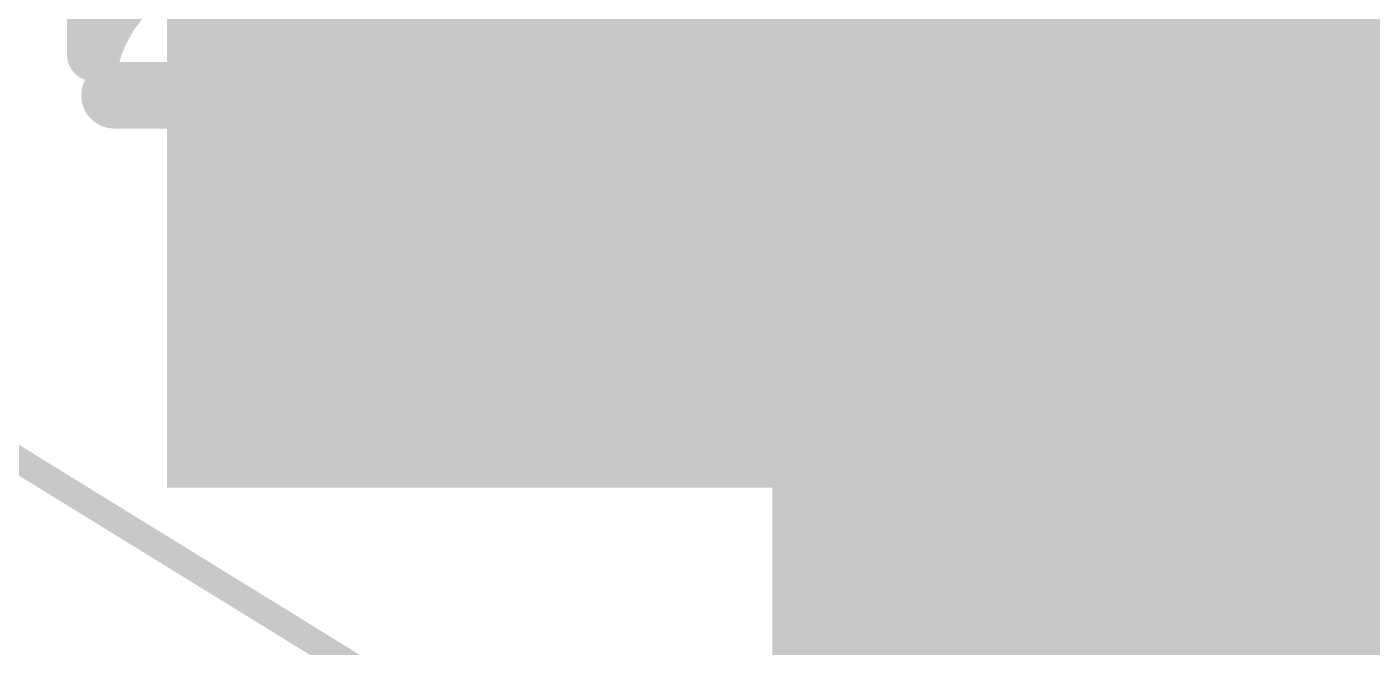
# Model space of a CAD drawing. Header units: millimetres. Extents: x 4.07 to 5.44, y 2.62 to 3.84.
# Drawn here: x 4.2789 to 4.481, y 2.9233 to 3.0165 of the extents above; entities that cross this region are included whole.
import ezdxf

# ---------------------------------------------------------------- set-up
doc = ezdxf.new("R2010")
doc.units = ezdxf.units.MM
doc.header["$MEASUREMENT"] = 0
for name, color, linetype in [('BottomLayer', 5, 'Continuous'), ('BottomSolder', 6, 'Continuous'), ('Mechanical2', 216, 'Continuous'), ('MultiLayer', 9, 'Continuous'), ('TopLayer', 1, 'Continuous'), ('TopSolder', 216, 'Continuous'), ('ViaHoleLayer', 16, 'Continuous')]:
    doc.layers.add(name, color=color, linetype=linetype)

msp = doc.modelspace()

# ---------------------------------------------------------------- linework, layer by layer
at = {"layer": 'BottomLayer'}
for points, const_width in [([(4.28892, 3.01238), (4.28892, 3.13934)], 0.008), ([(4.30992, 3.00626), (4.30992, 3.02413)], 0.01), ([(4.33292, 3.00626), (4.33292, 3.02413)], 0.01), ([(4.35592, 3.00626), (4.35592, 3.02413)], 0.01), ([(4.37892, 3.00626), (4.37892, 3.02413)], 0.01), ([(4.40192, 3.00626), (4.40192, 3.02413)], 0.01), ([(4.42492, 3.00626), (4.42492, 3.02413)], 0.01), ([(4.44792, 3.00626), (4.44792, 3.02413)], 0.01), ([(4.47092, 3.00626), (4.47092, 3.02413)], 0.01), ([(4.28892, 3.01613), (4.29349, 3.0207)], 0.008), ([(4.29205, 3.00626), (4.30992, 3.00626)], 0.01), ([(4.47092, 3.00626), (4.48879, 3.00626)], 0.01), ([(4.47092, 2.98326), (4.48879, 2.98326)], 0.01), ([(4.40192, 2.94238), (4.40192, 2.96026)], 0.01), ([(4.47092, 2.96026), (4.48879, 2.96026)], 0.01), ([(4.39995, 2.93847), (4.40306, 2.93656)], 0.008), ([(4.40705, 2.93726), (4.42492, 2.93726)], 0.01), ([(4.47092, 2.93726), (4.48879, 2.93726)], 0.01)]:
    msp.add_lwpolyline(points, dxfattribs=dict(at, const_width=const_width))
at = {"layer": 'BottomLayer', "const_width": 0.008}
for points in [[(4.28892, 3.01238, -0.49568), (4.32142, 3.02487)], [(4.45942, 3.02487, -0.587389), (4.4928, 3.00626)], [(4.40308, 2.93842, -0.035798), (4.39995, 2.93847)]]:
    msp.add_lwpolyline(points, format="xyb", dxfattribs=at)
at = {"layer": 'BottomLayer'}
for points, const_width in [([(4.28692, 3.01613, 1), (4.29092, 3.01613, 1)], 0.004), ([(4.28692, 3.01238, 1), (4.29092, 3.01238, 1)], 0.004), ([(4.28692, 3.01238, 1), (4.29092, 3.01238, 1)], 0.004), ([(4.30598, 3.00626, 1), (4.31386, 3.00626, 1)], 0.00787), ([(4.32898, 3.00626, 1), (4.33686, 3.00626, 1)], 0.00787), ([(4.35198, 3.00626, 1), (4.35986, 3.00626, 1)], 0.00787), ([(4.37498, 3.00626, 1), (4.38286, 3.00626, 1)], 0.00787), ([(4.39798, 3.00626, 1), (4.40586, 3.00626, 1)], 0.00787), ([(4.42098, 3.00626, 1), (4.42886, 3.00626, 1)], 0.00787), ([(4.44398, 3.00626, 1), (4.45186, 3.00626, 1)], 0.00787), ([(4.46698, 3.00626, 1), (4.47486, 3.00626, 1)], 0.00787), ([(4.28955, 3.00626, 1), (4.29455, 3.00626, 1)], 0.005), ([(4.30742, 3.00626, 1), (4.31242, 3.00626, 1)], 0.005), ([(4.30742, 3.00626, 1), (4.31242, 3.00626, 1)], 0.005), ([(4.33042, 3.00626, 1), (4.33542, 3.00626, 1)], 0.005), ([(4.35342, 3.00626, 1), (4.35842, 3.00626, 1)], 0.005), ([(4.37642, 3.00626, 1), (4.38142, 3.00626, 1)], 0.005), ([(4.39942, 3.00626, 1), (4.40442, 3.00626, 1)], 0.005), ([(4.42242, 3.00626, 1), (4.42742, 3.00626, 1)], 0.005), ([(4.44542, 3.00626, 1), (4.45042, 3.00626, 1)], 0.005), ([(4.46842, 3.00626, 1), (4.47342, 3.00626, 1)], 0.005), ([(4.46842, 3.00626, 1), (4.47342, 3.00626, 1)], 0.005), ([(4.30598, 2.98326, 1), (4.31386, 2.98326, 1)], 0.00787), ([(4.32898, 2.98326, 1), (4.33686, 2.98326, 1)], 0.00787), ([(4.35198, 2.98326, 1), (4.35986, 2.98326, 1)], 0.00787), ([(4.37498, 2.98326, 1), (4.38286, 2.98326, 1)], 0.00787), ([(4.39798, 2.98326, 1), (4.40586, 2.98326, 1)], 0.00787), ([(4.42098, 2.98326, 1), (4.42886, 2.98326, 1)], 0.00787), ([(4.44398, 2.98326, 1), (4.45186, 2.98326, 1)], 0.00787), ([(4.46698, 2.98326, 1), (4.47486, 2.98326, 1)], 0.00787), ([(4.46842, 2.98326, 1), (4.47342, 2.98326, 1)], 0.005), ([(4.32898, 2.96026, 1), (4.33686, 2.96026, 1)], 0.00787), ([(4.35198, 2.96026, 1), (4.35986, 2.96026, 1)], 0.00787), ([(4.37498, 2.96026, 1), (4.38286, 2.96026, 1)], 0.00787), ([(4.39798, 2.96026, 1), (4.40586, 2.96026, 1)], 0.00787), ([(4.42098, 2.96026, 1), (4.42886, 2.96026, 1)], 0.00787), ([(4.44398, 2.96026, 1), (4.45186, 2.96026, 1)], 0.00787), ([(4.46698, 2.96026, 1), (4.47486, 2.96026, 1)], 0.00787), ([(4.39942, 2.96026, 1), (4.40442, 2.96026, 1)], 0.005), ([(4.46842, 2.96026, 1), (4.47342, 2.96026, 1)], 0.005), ([(4.39942, 2.94238, 1), (4.40442, 2.94238, 1)], 0.005), ([(4.39798, 2.93726, 1), (4.40586, 2.93726, 1)], 0.00787), ([(4.42098, 2.93726, 1), (4.42886, 2.93726, 1)], 0.00787), ([(4.44398, 2.93726, 1), (4.45186, 2.93726, 1)], 0.00787), ([(4.46698, 2.93726, 1), (4.47486, 2.93726, 1)], 0.00787), ([(4.39795, 2.93847, 1), (4.40195, 2.93847, 1)], 0.004), ([(4.39795, 2.93847, 1), (4.40195, 2.93847, 1)], 0.004), ([(4.40108, 2.93842, 1), (4.40508, 2.93842, 1)], 0.004), ([(4.40455, 2.93726, 1), (4.40955, 2.93726, 1)], 0.005), ([(4.42242, 2.93726, 1), (4.42742, 2.93726, 1)], 0.005), ([(4.46842, 2.93726, 1), (4.47342, 2.93726, 1)], 0.005), ([(4.40106, 2.93656, 1), (4.40506, 2.93656, 1)], 0.004)]:
    msp.add_lwpolyline(points, format="xyb", close=True, dxfattribs=dict(at, const_width=const_width))
for points in [[(4.39092, 2.89826), (4.49592, 2.89826), (4.39092, 3.02487), (4.49592, 3.02487)], [(4.29992, 2.94726), (4.41092, 2.94726), (4.29992, 3.02126), (4.41092, 3.02126)]]:
    msp.add_solid(points, dxfattribs=at)
at = {"layer": 'BottomSolder', "const_width": 0.00991}
for points in [[(4.30497, 3.00626, 1), (4.31487, 3.00626, 1)], [(4.32797, 3.00626, 1), (4.33787, 3.00626, 1)], [(4.35097, 3.00626, 1), (4.36087, 3.00626, 1)], [(4.37397, 3.00626, 1), (4.38387, 3.00626, 1)], [(4.39697, 3.00626, 1), (4.40687, 3.00626, 1)], [(4.41997, 3.00626, 1), (4.42987, 3.00626, 1)], [(4.44297, 3.00626, 1), (4.45287, 3.00626, 1)], [(4.46597, 3.00626, 1), (4.47587, 3.00626, 1)], [(4.30497, 2.98326, 1), (4.31487, 2.98326, 1)], [(4.32797, 2.98326, 1), (4.33787, 2.98326, 1)], [(4.35097, 2.98326, 1), (4.36087, 2.98326, 1)], [(4.37397, 2.98326, 1), (4.38387, 2.98326, 1)], [(4.39697, 2.98326, 1), (4.40687, 2.98326, 1)], [(4.41997, 2.98326, 1), (4.42987, 2.98326, 1)], [(4.44297, 2.98326, 1), (4.45287, 2.98326, 1)], [(4.46597, 2.98326, 1), (4.47587, 2.98326, 1)], [(4.32797, 2.96026, 1), (4.33787, 2.96026, 1)], [(4.35097, 2.96026, 1), (4.36087, 2.96026, 1)], [(4.37397, 2.96026, 1), (4.38387, 2.96026, 1)], [(4.39697, 2.96026, 1), (4.40687, 2.96026, 1)], [(4.41997, 2.96026, 1), (4.42987, 2.96026, 1)], [(4.44297, 2.96026, 1), (4.45287, 2.96026, 1)], [(4.46597, 2.96026, 1), (4.47587, 2.96026, 1)], [(4.39697, 2.93726, 1), (4.40687, 2.93726, 1)], [(4.41997, 2.93726, 1), (4.42987, 2.93726, 1)], [(4.44297, 2.93726, 1), (4.45287, 2.93726, 1)], [(4.46597, 2.93726, 1), (4.47587, 2.93726, 1)], [(4.39697, 2.91426, 1), (4.40687, 2.91426, 1)], [(4.41997, 2.91426, 1), (4.42987, 2.91426, 1)], [(4.44297, 2.91426, 1), (4.45287, 2.91426, 1)], [(4.46597, 2.91426, 1), (4.47587, 2.91426, 1)]]:
    msp.add_lwpolyline(points, format="xyb", close=True, dxfattribs=at)
at = {"layer": 'Mechanical2', "const_width": 0.00394}
msp.add_lwpolyline([(4.25392, 2.96606), (4.44529, 2.84809)], dxfattribs=at)
at = {"layer": 'MultiLayer', "const_width": 0.00787}
for points in [[(4.30598, 3.00626, 1), (4.31386, 3.00626, 1)], [(4.32898, 3.00626, 1), (4.33686, 3.00626, 1)], [(4.35198, 3.00626, 1), (4.35986, 3.00626, 1)], [(4.37498, 3.00626, 1), (4.38286, 3.00626, 1)], [(4.39798, 3.00626, 1), (4.40586, 3.00626, 1)], [(4.42098, 3.00626, 1), (4.42886, 3.00626, 1)], [(4.44398, 3.00626, 1), (4.45186, 3.00626, 1)], [(4.46698, 3.00626, 1), (4.47486, 3.00626, 1)], [(4.30598, 2.98326, 1), (4.31386, 2.98326, 1)], [(4.32898, 2.98326, 1), (4.33686, 2.98326, 1)], [(4.35198, 2.98326, 1), (4.35986, 2.98326, 1)], [(4.37498, 2.98326, 1), (4.38286, 2.98326, 1)], [(4.39798, 2.98326, 1), (4.40586, 2.98326, 1)], [(4.42098, 2.98326, 1), (4.42886, 2.98326, 1)], [(4.44398, 2.98326, 1), (4.45186, 2.98326, 1)], [(4.46698, 2.98326, 1), (4.47486, 2.98326, 1)], [(4.32898, 2.96026, 1), (4.33686, 2.96026, 1)], [(4.35198, 2.96026, 1), (4.35986, 2.96026, 1)], [(4.37498, 2.96026, 1), (4.38286, 2.96026, 1)], [(4.39798, 2.96026, 1), (4.40586, 2.96026, 1)], [(4.42098, 2.96026, 1), (4.42886, 2.96026, 1)], [(4.44398, 2.96026, 1), (4.45186, 2.96026, 1)], [(4.46698, 2.96026, 1), (4.47486, 2.96026, 1)], [(4.39798, 2.93726, 1), (4.40586, 2.93726, 1)], [(4.42098, 2.93726, 1), (4.42886, 2.93726, 1)], [(4.44398, 2.93726, 1), (4.45186, 2.93726, 1)], [(4.46698, 2.93726, 1), (4.47486, 2.93726, 1)]]:
    msp.add_lwpolyline(points, format="xyb", close=True, dxfattribs=at)
at = {"layer": 'TopLayer', "const_width": 0.008}
msp.add_lwpolyline([(4.45942, 3.02487, -0.587389), (4.4928, 3.00626)], format="xyb", dxfattribs=at)
at = {"layer": 'TopLayer', "const_width": 0.01}
for points in [[(4.30992, 3.00626), (4.30992, 3.02413)], [(4.33292, 3.00626), (4.33292, 3.02413)], [(4.35592, 3.00626), (4.35592, 3.02413)], [(4.37892, 3.00626), (4.37892, 3.02413)], [(4.40192, 3.00626), (4.40192, 3.02413)], [(4.42492, 3.00626), (4.42492, 3.02413)], [(4.44792, 3.00626), (4.44792, 3.02413)], [(4.47092, 3.00626), (4.47092, 3.02413)], [(4.47092, 3.00626), (4.48879, 3.00626)], [(4.47092, 2.98326), (4.48879, 2.98326)], [(4.47092, 2.96026), (4.48879, 2.96026)], [(4.47092, 2.93726), (4.48879, 2.93726)]]:
    msp.add_lwpolyline(points, dxfattribs=at)
at = {"layer": 'TopLayer'}
for points, const_width in [([(4.30598, 3.00626, 1), (4.31386, 3.00626, 1)], 0.00787), ([(4.32898, 3.00626, 1), (4.33686, 3.00626, 1)], 0.00787), ([(4.35198, 3.00626, 1), (4.35986, 3.00626, 1)], 0.00787), ([(4.37498, 3.00626, 1), (4.38286, 3.00626, 1)], 0.00787), ([(4.39798, 3.00626, 1), (4.40586, 3.00626, 1)], 0.00787), ([(4.42098, 3.00626, 1), (4.42886, 3.00626, 1)], 0.00787), ([(4.44398, 3.00626, 1), (4.45186, 3.00626, 1)], 0.00787), ([(4.46698, 3.00626, 1), (4.47486, 3.00626, 1)], 0.00787), ([(4.30742, 3.00626, 1), (4.31242, 3.00626, 1)], 0.005), ([(4.33042, 3.00626, 1), (4.33542, 3.00626, 1)], 0.005), ([(4.35342, 3.00626, 1), (4.35842, 3.00626, 1)], 0.005), ([(4.37642, 3.00626, 1), (4.38142, 3.00626, 1)], 0.005), ([(4.39942, 3.00626, 1), (4.40442, 3.00626, 1)], 0.005), ([(4.42242, 3.00626, 1), (4.42742, 3.00626, 1)], 0.005), ([(4.44542, 3.00626, 1), (4.45042, 3.00626, 1)], 0.005), ([(4.46842, 3.00626, 1), (4.47342, 3.00626, 1)], 0.005), ([(4.46842, 3.00626, 1), (4.47342, 3.00626, 1)], 0.005), ([(4.30598, 2.98326, 1), (4.31386, 2.98326, 1)], 0.00787), ([(4.32898, 2.98326, 1), (4.33686, 2.98326, 1)], 0.00787), ([(4.35198, 2.98326, 1), (4.35986, 2.98326, 1)], 0.00787), ([(4.37498, 2.98326, 1), (4.38286, 2.98326, 1)], 0.00787), ([(4.39798, 2.98326, 1), (4.40586, 2.98326, 1)], 0.00787), ([(4.42098, 2.98326, 1), (4.42886, 2.98326, 1)], 0.00787), ([(4.44398, 2.98326, 1), (4.45186, 2.98326, 1)], 0.00787), ([(4.46698, 2.98326, 1), (4.47486, 2.98326, 1)], 0.00787), ([(4.46842, 2.98326, 1), (4.47342, 2.98326, 1)], 0.005), ([(4.32898, 2.96026, 1), (4.33686, 2.96026, 1)], 0.00787), ([(4.35198, 2.96026, 1), (4.35986, 2.96026, 1)], 0.00787), ([(4.37498, 2.96026, 1), (4.38286, 2.96026, 1)], 0.00787), ([(4.39798, 2.96026, 1), (4.40586, 2.96026, 1)], 0.00787), ([(4.42098, 2.96026, 1), (4.42886, 2.96026, 1)], 0.00787), ([(4.44398, 2.96026, 1), (4.45186, 2.96026, 1)], 0.00787), ([(4.46698, 2.96026, 1), (4.47486, 2.96026, 1)], 0.00787), ([(4.46842, 2.96026, 1), (4.47342, 2.96026, 1)], 0.005), ([(4.39798, 2.93726, 1), (4.40586, 2.93726, 1)], 0.00787), ([(4.42098, 2.93726, 1), (4.42886, 2.93726, 1)], 0.00787), ([(4.44398, 2.93726, 1), (4.45186, 2.93726, 1)], 0.00787), ([(4.46698, 2.93726, 1), (4.47486, 2.93726, 1)], 0.00787), ([(4.46842, 2.93726, 1), (4.47342, 2.93726, 1)], 0.005)]:
    msp.add_lwpolyline(points, format="xyb", close=True, dxfattribs=dict(at, const_width=const_width))
for points in [[(4.29992, 2.97226), (4.33992, 2.97226), (4.29992, 3.03226), (4.33992, 3.03226)], [(4.39092, 2.89826), (4.49592, 2.89826), (4.39092, 3.02487), (4.49592, 3.02487)], [(4.29992, 2.94726), (4.41092, 2.94726), (4.29992, 3.02126), (4.41092, 3.02126)]]:
    msp.add_solid(points, dxfattribs=at)
at = {"layer": 'TopSolder', "const_width": 0.00991}
for points in [[(4.30497, 3.00626, 1), (4.31487, 3.00626, 1)], [(4.32797, 3.00626, 1), (4.33787, 3.00626, 1)], [(4.35097, 3.00626, 1), (4.36087, 3.00626, 1)], [(4.37397, 3.00626, 1), (4.38387, 3.00626, 1)], [(4.39697, 3.00626, 1), (4.40687, 3.00626, 1)], [(4.41997, 3.00626, 1), (4.42987, 3.00626, 1)], [(4.44297, 3.00626, 1), (4.45287, 3.00626, 1)], [(4.46597, 3.00626, 1), (4.47587, 3.00626, 1)], [(4.30497, 2.98326, 1), (4.31487, 2.98326, 1)], [(4.32797, 2.98326, 1), (4.33787, 2.98326, 1)], [(4.35097, 2.98326, 1), (4.36087, 2.98326, 1)], [(4.37397, 2.98326, 1), (4.38387, 2.98326, 1)], [(4.39697, 2.98326, 1), (4.40687, 2.98326, 1)], [(4.41997, 2.98326, 1), (4.42987, 2.98326, 1)], [(4.44297, 2.98326, 1), (4.45287, 2.98326, 1)], [(4.46597, 2.98326, 1), (4.47587, 2.98326, 1)], [(4.32797, 2.96026, 1), (4.33787, 2.96026, 1)], [(4.35097, 2.96026, 1), (4.36087, 2.96026, 1)], [(4.37397, 2.96026, 1), (4.38387, 2.96026, 1)], [(4.39697, 2.96026, 1), (4.40687, 2.96026, 1)], [(4.41997, 2.96026, 1), (4.42987, 2.96026, 1)], [(4.44297, 2.96026, 1), (4.45287, 2.96026, 1)], [(4.46597, 2.96026, 1), (4.47587, 2.96026, 1)], [(4.39697, 2.93726, 1), (4.40687, 2.93726, 1)], [(4.41997, 2.93726, 1), (4.42987, 2.93726, 1)], [(4.44297, 2.93726, 1), (4.45287, 2.93726, 1)], [(4.46597, 2.93726, 1), (4.47587, 2.93726, 1)], [(4.39697, 2.91426, 1), (4.40687, 2.91426, 1)], [(4.41997, 2.91426, 1), (4.42987, 2.91426, 1)], [(4.44297, 2.91426, 1), (4.45287, 2.91426, 1)], [(4.46597, 2.91426, 1), (4.47587, 2.91426, 1)]]:
    msp.add_lwpolyline(points, format="xyb", close=True, dxfattribs=at)
at = {"layer": 'ViaHoleLayer', "const_width": 0.00591}
for points in [[(4.30697, 3.00626, 1), (4.31287, 3.00626, 1)], [(4.32997, 3.00626, 1), (4.33587, 3.00626, 1)], [(4.35297, 3.00626, 1), (4.35887, 3.00626, 1)], [(4.37597, 3.00626, 1), (4.38187, 3.00626, 1)], [(4.39897, 3.00626, 1), (4.40487, 3.00626, 1)], [(4.42197, 3.00626, 1), (4.42787, 3.00626, 1)], [(4.44497, 3.00626, 1), (4.45087, 3.00626, 1)], [(4.46797, 3.00626, 1), (4.47387, 3.00626, 1)], [(4.30697, 2.98326, 1), (4.31287, 2.98326, 1)], [(4.32997, 2.98326, 1), (4.33587, 2.98326, 1)], [(4.35297, 2.98326, 1), (4.35887, 2.98326, 1)], [(4.37597, 2.98326, 1), (4.38187, 2.98326, 1)], [(4.39897, 2.98326, 1), (4.40487, 2.98326, 1)], [(4.42197, 2.98326, 1), (4.42787, 2.98326, 1)], [(4.44497, 2.98326, 1), (4.45087, 2.98326, 1)], [(4.46797, 2.98326, 1), (4.47387, 2.98326, 1)], [(4.32997, 2.96026, 1), (4.33587, 2.96026, 1)], [(4.35297, 2.96026, 1), (4.35887, 2.96026, 1)], [(4.37597, 2.96026, 1), (4.38187, 2.96026, 1)], [(4.39897, 2.96026, 1), (4.40487, 2.96026, 1)], [(4.42197, 2.96026, 1), (4.42787, 2.96026, 1)], [(4.44497, 2.96026, 1), (4.45087, 2.96026, 1)], [(4.46797, 2.96026, 1), (4.47387, 2.96026, 1)], [(4.39897, 2.93726, 1), (4.40487, 2.93726, 1)], [(4.42197, 2.93726, 1), (4.42787, 2.93726, 1)], [(4.44497, 2.93726, 1), (4.45087, 2.93726, 1)], [(4.46797, 2.93726, 1), (4.47387, 2.93726, 1)]]:
    msp.add_lwpolyline(points, format="xyb", close=True, dxfattribs=at)

doc.saveas('drawing.dxf')
